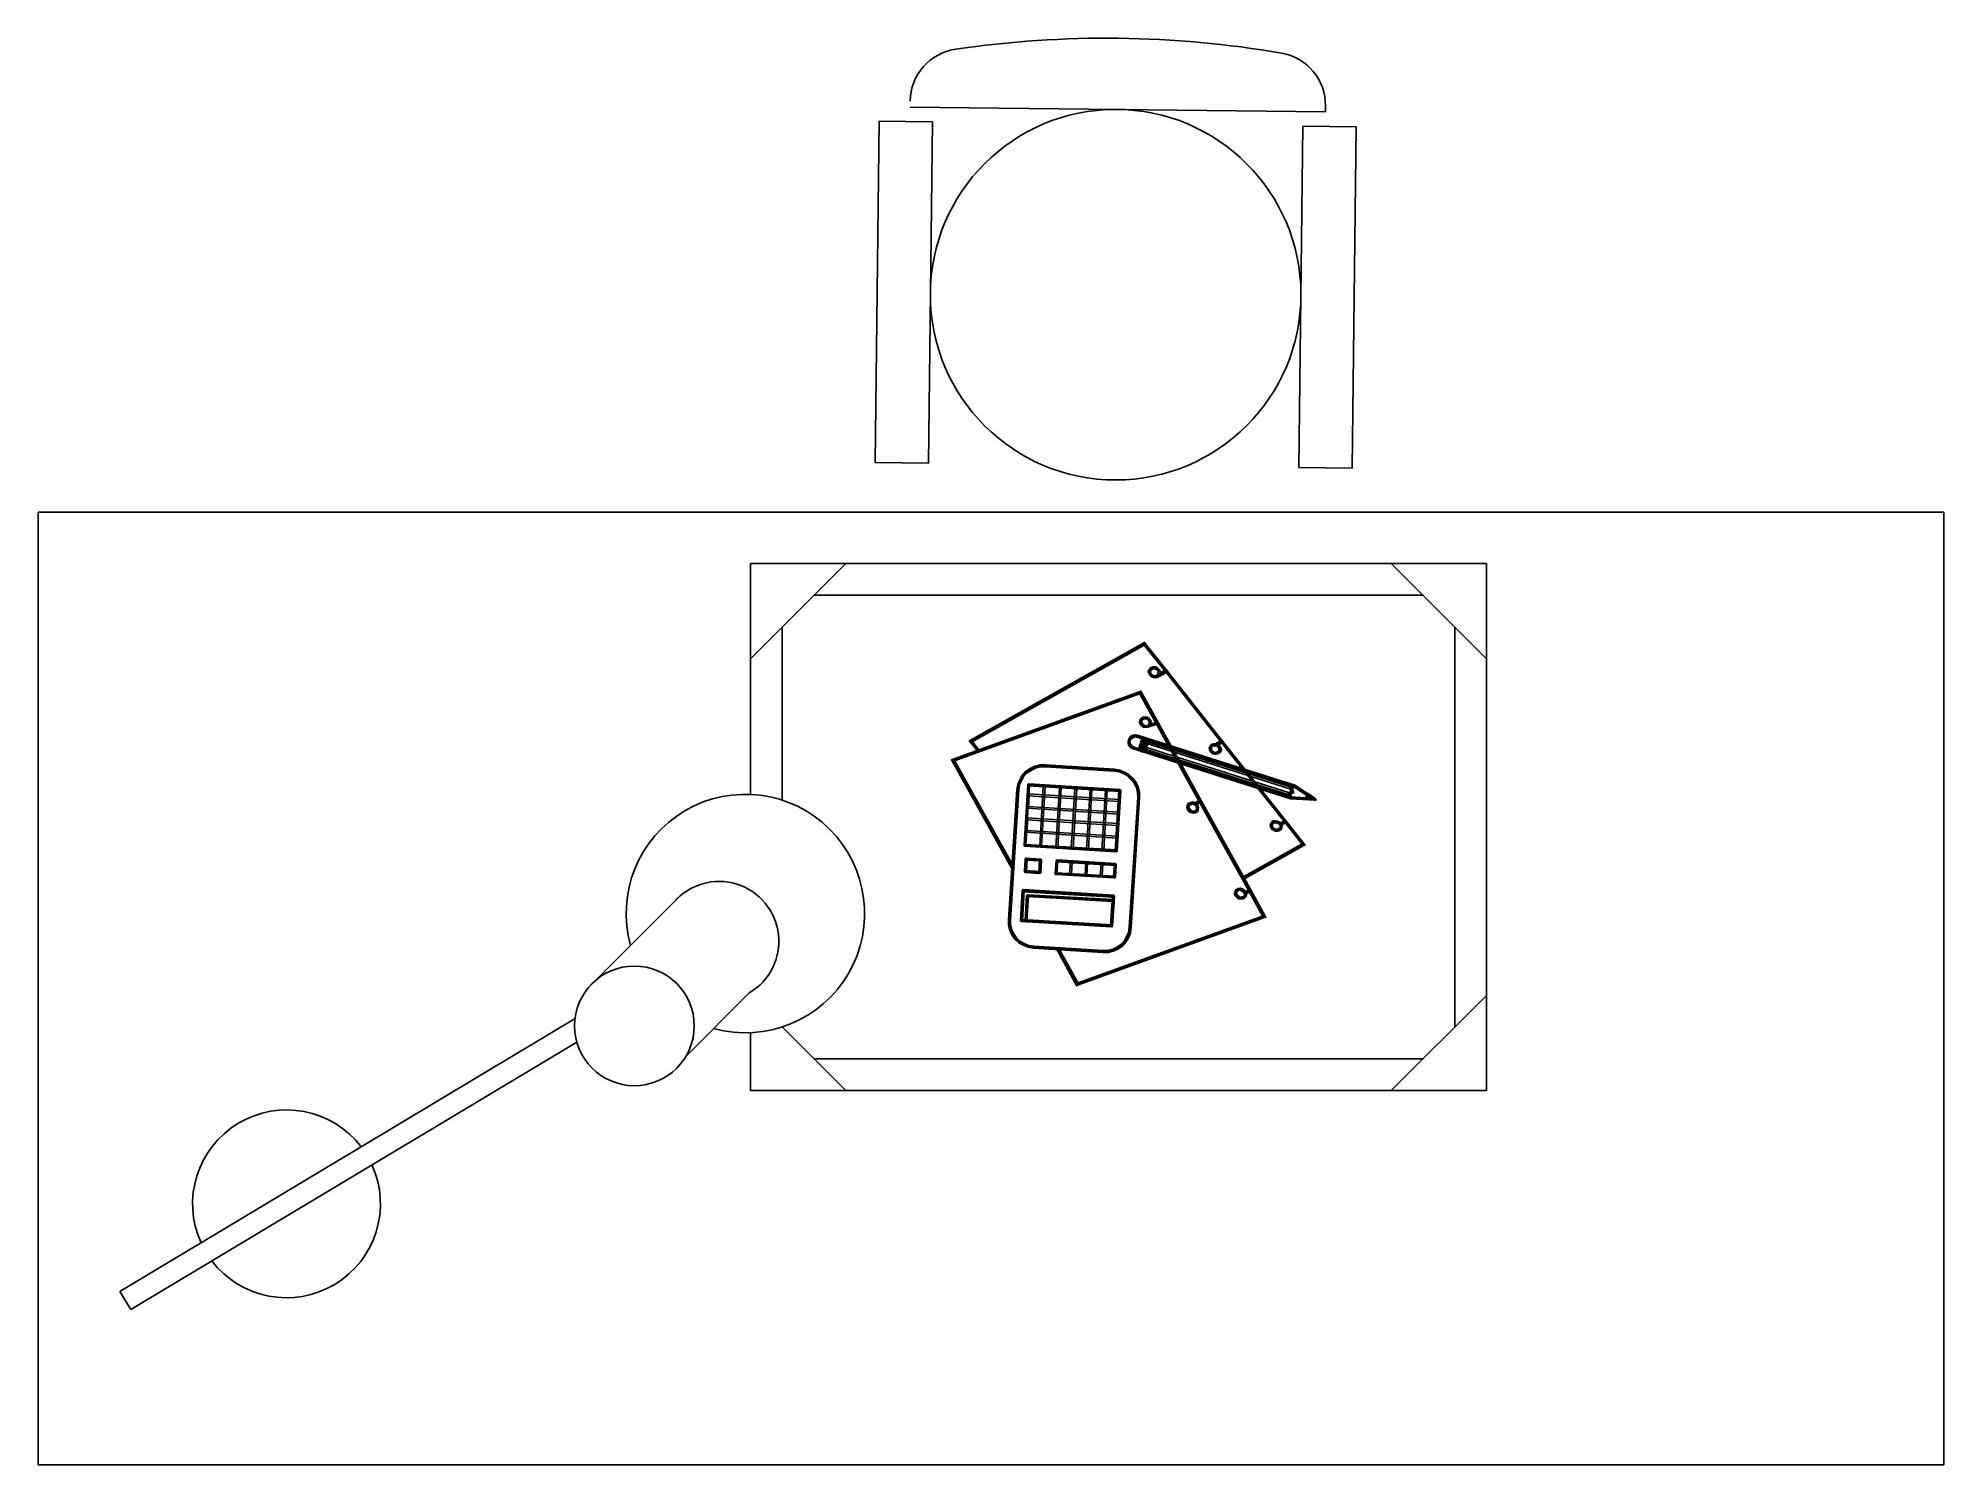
# Model space of a CAD drawing. Header units: millimetres. Extents: x 196 to 376, y 116 to 251.
import ezdxf

# ---------------------------------------------------------------- set-up
doc = ezdxf.new("R2010")
doc.units = ezdxf.units.MM

msp = doc.modelspace()

# ---------------------------------------------------------------- linework, layer by layer
for p, q in [((317.55, 244.16), (278.33, 244.61)), ((317.55, 244.72), (317.55, 244.16)), ((195.96, 116.36), (195.96, 206.36)), ((195.96, 206.36), (375.96, 206.36)), ((375.96, 206.36), (375.96, 116.36)), ((263.25, 201.5), (332.77, 201.5)), ((263.25, 192.5), (272.25, 201.5)), ((263.25, 179.7), (263.25, 201.5)), ((323.77, 201.5), (332.77, 192.5)), ((332.77, 201.5), (332.77, 151.71)), ((269.25, 198.5), (326.77, 198.5)), ((266.25, 179.15), (266.25, 195.5)), ((329.77, 195.5), (329.77, 157.71)), ((247.93, 161.44), (256.56, 170.09)), ((263.12, 160.94), (257.14, 154.94)), ((332.77, 160.71), (323.77, 151.71)), ((246.67, 158.53), (203.68, 132.75)), ((263.25, 151.71), (263.25, 157.19)), ((272.25, 151.71), (266.24, 157.73)), ((266.25, 157.71), (266.25, 157.73)), ((246.84, 156.3), (204.71, 131.04)), ((326.77, 154.71), (269.25, 154.71)), ((332.77, 151.71), (263.25, 151.71)), ((203.68, 132.75), (204.71, 131.04)), ((375.96, 116.36), (195.96, 116.36))]:
    msp.add_line(p, q)
for points in [[(275.39, 243.27), (280.42, 243.21), (280.05, 210.97), (275.01, 211.03)], [(320.45, 242.74), (315.42, 242.8), (315.04, 210.56), (320.07, 210.5)]]:
    msp.add_lwpolyline(points, close=True)
for points in [[(284.13, 184.77), (284.11, 184.62), (300.49, 193.81), (300.4, 194), (284.02, 184.82), (284, 184.67), (284.02, 184.82), (283.89, 184.75), (284, 184.67), (284.13, 184.77)], [(313.76, 177.12), (307.75, 184.69), (307.69, 184.64), (307.52, 184.54), (307.33, 184.45), (307.2, 184.38), (307.29, 184.37), (307.37, 184.33), (307.45, 184.25), (307.53, 184.18), (307.59, 184.02), (307.6, 183.87), (307.55, 183.73), (307.42, 183.63), (307.23, 183.57), (307.05, 183.57), (306.88, 183.65), (306.75, 183.76), (306.69, 183.92), (306.68, 184.07), (306.73, 184.21), (306.87, 184.34), (306.93, 184.36), (307.02, 184.38), (307.11, 184.39), (307.2, 184.38), (307.75, 184.69), (302.5, 191.34), (301.68, 190.86), (301.49, 190.8), (301.32, 190.83), (301.15, 190.88), (301.02, 191.02), (300.95, 191.15), (300.92, 191.3), (301, 191.47), (301.1, 191.57), (301.29, 191.64), (301.47, 191.64), (301.64, 191.55), (301.77, 191.44), (301.84, 191.29), (301.84, 191.14), (301.79, 190.97), (301.68, 190.86), (301.85, 190.96), (302.14, 191.12), (302.4, 191.26), (302.5, 191.34), (300.44, 193.91), (284.06, 184.72), (284.86, 183.71)], [(300.49, 193.81), (300.37, 193.86), (302.43, 191.29), (302.56, 191.39), (300.51, 193.96), (300.4, 194), (300.51, 193.96), (300.46, 194.05), (300.4, 194), (300.49, 193.81)], [(301.06, 191.67), (301.06, 191.67), (300.92, 191.51), (300.8, 191.32), (300.86, 191.13), (300.95, 190.94), (301.09, 191.1), (301.04, 191.17), (301.03, 191.29), (301.08, 191.43), (301.15, 191.48), (301.15, 191.48), (301.06, 191.67)], [(300.95, 190.94), (300.95, 190.97), (301.11, 190.8), (301.31, 190.74), (301.48, 190.71), (301.73, 190.77), (301.64, 190.96), (301.51, 190.89), (301.33, 190.91), (301.19, 190.97), (301.09, 191.07), (301.09, 191.1), (300.95, 190.94)], [(301.84, 191.49), (301.84, 191.49), (301.68, 191.64), (301.48, 191.73), (301.28, 191.73), (301.06, 191.67), (301.15, 191.48), (301.31, 191.54), (301.46, 191.55), (301.59, 191.47), (301.7, 191.4), (301.7, 191.4), (301.84, 191.49)], [(301.63, 190.93), (301.73, 190.77), (301.87, 190.92), (301.96, 191.12), (301.93, 191.3), (301.84, 191.49), (301.7, 191.4), (301.74, 191.27), (301.73, 191.15), (301.7, 191.01), (301.64, 190.96), (301.73, 190.8), (301.63, 190.93)], [(302.43, 191.29), (302.45, 191.43), (302.35, 191.36), (302.09, 191.22), (301.8, 191.05), (301.63, 190.93), (301.73, 190.8), (301.89, 190.86), (302.18, 191.03), (302.44, 191.17), (302.54, 191.24), (302.56, 191.39), (302.54, 191.24), (302.67, 191.31), (302.56, 191.39), (302.43, 191.29)], [(301.73, 190.77), (301.73, 190.77), (302.54, 191.24), (302.45, 191.43), (301.64, 190.96), (301.64, 190.96), (301.73, 190.77)], [(301.95, 191.06), (302, 190.96), (302.54, 191.24), (302.45, 191.43), (301.9, 191.16), (301.95, 191.06), (301.95, 191.06)], [(302.5, 191.34), (301.95, 191.06), (302.5, 191.34), (302.5, 191.34)], [(302.54, 191.24), (302.43, 191.29), (307.69, 184.64), (307.82, 184.73), (302.56, 191.39), (302.45, 191.43), (302.56, 191.39), (302.52, 191.48), (302.45, 191.43), (302.54, 191.24)], [(282.49, 182.96), (282.41, 182.82), (300.07, 189.23), (300.04, 189.41), (282.38, 183.01), (282.3, 182.87), (282.38, 183.01), (282.22, 182.97), (282.3, 182.87), (282.49, 182.96)], [(310.43, 170.56), (305.74, 179), (305.68, 178.98), (305.49, 178.92), (305.3, 178.86), (305.18, 178.82), (305.26, 178.78), (305.31, 178.74), (305.39, 178.67), (305.44, 178.57), (305.47, 178.42), (305.45, 178.27), (305.37, 178.14), (305.24, 178.04), (305.06, 178), (304.89, 178.06), (304.75, 178.14), (304.62, 178.28), (304.56, 178.47), (304.58, 178.61), (304.66, 178.75), (304.82, 178.84), (304.92, 178.86), (305.01, 178.87), (305.09, 178.86), (305.18, 178.82), (305.74, 179), (301.64, 186.43), (300.76, 186.12), (300.58, 186.09), (300.41, 186.11), (300.27, 186.22), (300.14, 186.36), (300.08, 186.52), (300.1, 186.66), (300.18, 186.8), (300.34, 186.9), (300.53, 186.93), (300.7, 186.9), (300.83, 186.79), (300.96, 186.65), (301, 186.5), (300.97, 186.33), (300.9, 186.22), (300.76, 186.12), (300.95, 186.18), (301.24, 186.29), (301.52, 186.39), (301.64, 186.43), (300.05, 189.32), (282.39, 182.92), (288.1, 172.61)], [(300.07, 189.23), (299.96, 189.28), (301.55, 186.39), (301.74, 186.48), (300.15, 189.37), (300.04, 189.41), (300.15, 189.37), (300.1, 189.46), (300.04, 189.41), (300.07, 189.23)], [(300.33, 186.99), (300.33, 186.99), (300.1, 186.87), (300.01, 186.68), (299.99, 186.5), (300.05, 186.31), (300.24, 186.41), (300.17, 186.53), (300.19, 186.65), (300.26, 186.73), (300.36, 186.8), (300.36, 186.8), (300.33, 186.99)], [(300.05, 186.31), (300.05, 186.31), (300.2, 186.14), (300.36, 186.03), (300.57, 186), (300.78, 186.03), (300.75, 186.21), (300.59, 186.17), (300.45, 186.2), (300.34, 186.3), (300.24, 186.41), (300.24, 186.41), (300.05, 186.31)], [(301.06, 186.7), (301.06, 186.7), (300.91, 186.87), (300.74, 186.98), (300.54, 187.02), (300.33, 186.99), (300.36, 186.8), (300.51, 186.84), (300.66, 186.82), (300.76, 186.71), (300.87, 186.61), (300.87, 186.61), (301.06, 186.7)], [(300.75, 186.21), (300.78, 186.03), (300.98, 186.15), (301.06, 186.31), (301.09, 186.49), (301.06, 186.7), (300.87, 186.61), (300.91, 186.51), (300.89, 186.34), (300.82, 186.29), (300.75, 186.21), (300.78, 186.03), (300.75, 186.21)], [(300.78, 186.03), (300.78, 186.03), (301.66, 186.34), (301.63, 186.52), (300.75, 186.21), (300.75, 186.21), (300.78, 186.03)], [(301.55, 186.39), (301.63, 186.52), (301.5, 186.48), (301.22, 186.38), (300.94, 186.27), (300.75, 186.21), (300.78, 186.03), (300.97, 186.09), (301.25, 186.19), (301.54, 186.3), (301.66, 186.34), (301.74, 186.48), (301.66, 186.34), (301.79, 186.38), (301.74, 186.48), (301.55, 186.39)], [(301.08, 186.25), (301.1, 186.16), (301.66, 186.34), (301.63, 186.52), (301.06, 186.34), (301.08, 186.25), (301.08, 186.25)], [(301.64, 186.43), (301.08, 186.25), (301.64, 186.43), (301.64, 186.43)], [(301.66, 186.34), (301.55, 186.39), (305.64, 178.96), (305.84, 179.05), (301.74, 186.48), (301.63, 186.52), (301.74, 186.48), (301.7, 186.57), (301.63, 186.52), (301.66, 186.34)], [(284.94, 183.74), (284.13, 184.77), (284, 184.67), (284.78, 183.68)], [(298.94, 184.84), (298.94, 184.84), (298.9, 184.61), (298.95, 184.34), (299.13, 184.13), (299.38, 184), (299.4, 184.18), (299.27, 184.29), (299.14, 184.43), (299.08, 184.59), (299.11, 184.82), (299.11, 184.82), (299.11, 184.82), (299.09, 184.88), (299.04, 184.92), (298.97, 184.9), (298.94, 184.84), (298.94, 184.84)], [(299.78, 185.28), (299.78, 185.28), (299.51, 185.32), (299.26, 185.24), (299.06, 185.09), (298.94, 184.84), (299.11, 184.82), (299.22, 184.95), (299.35, 185.05), (299.55, 185.14), (299.75, 185.11), (299.75, 185.11), (299.75, 185.11), (299.81, 185.13), (299.85, 185.18), (299.83, 185.25), (299.78, 185.28), (299.78, 185.28)], [(298.94, 184.84), (299.02, 184.83), (299.02, 184.83), (299.02, 184.83), (299.02, 184.83), (299.11, 184.82), (299.11, 184.82), (299.09, 184.88), (299.04, 184.92), (298.97, 184.9), (298.94, 184.84), (298.94, 184.84)], [(300.21, 183.82), (299.39, 184.09), (299.2, 184.21), (299.04, 184.38), (298.99, 184.6), (299.02, 184.83), (299.02, 184.83), (299.14, 185.02), (299.31, 185.15), (299.53, 185.23), (299.76, 185.2), (300.56, 184.93), (300.49, 184.7), (300.38, 184.36), (300.27, 184.02), (300.21, 183.82), (300.21, 183.82)], [(299.38, 184), (299.38, 184), (300.2, 183.73), (300.22, 183.91), (299.4, 184.18), (299.4, 184.18), (299.4, 184.18), (299.34, 184.16), (299.3, 184.1), (299.32, 184.04), (299.38, 184), (299.38, 184)], [(300.64, 184.92), (300.57, 185.02), (299.78, 185.28), (299.75, 185.11), (300.54, 184.84), (300.47, 184.94), (300.54, 184.84), (300.61, 184.86), (300.64, 184.92), (300.62, 184.98), (300.57, 185.02), (300.64, 184.92)], [(300, 184), (300.07, 183.9), (300.42, 185.01), (300.24, 185.04), (299.9, 183.93), (299.97, 183.83), (299.9, 183.93), (299.92, 183.86), (299.97, 183.83), (300.04, 183.85), (300.07, 183.9), (300, 184)], [(300.35, 183.77), (300.45, 183.84), (300, 184), (299.97, 183.83), (300.43, 183.67), (300.53, 183.74), (300.43, 183.67), (300.49, 183.69), (300.53, 183.74), (300.51, 183.81), (300.45, 183.84), (300.35, 183.77)], [(300.44, 183.76), (300.81, 184.86), (300.33, 185.02), (299.99, 183.91), (300.44, 183.76), (300.44, 183.76)], [(300.2, 183.73), (300.33, 183.8), (300.36, 184.01), (300.47, 184.35), (300.58, 184.69), (300.64, 184.92), (300.47, 184.94), (300.4, 184.71), (300.29, 184.37), (300.18, 184.03), (300.09, 183.84), (300.22, 183.91), (300.09, 183.84), (300.11, 183.75), (300.19, 183.7), (300.29, 183.72), (300.33, 183.8), (300.2, 183.73)], [(300.22, 183.91), (300.3, 183.81), (300.64, 184.92), (300.47, 184.94), (300.12, 183.83), (300.2, 183.73), (300.12, 183.83), (300.14, 183.77), (300.2, 183.73), (300.26, 183.75), (300.3, 183.81), (300.22, 183.91)], [(300.21, 183.82), (300.3, 183.81), (300.64, 184.92), (300.47, 184.94), (300.12, 183.83), (300.21, 183.82), (300.21, 183.82)], [(300.12, 183.83), (300.14, 183.77), (300.2, 183.73), (300.26, 183.75), (300.3, 183.81), (300.12, 183.83)], [(314.18, 179.32), (314.29, 179.45), (300.22, 183.91), (300.2, 183.73), (314.26, 179.27), (314.37, 179.41), (314.26, 179.27), (314.33, 179.3), (314.37, 179.35), (314.34, 179.41), (314.29, 179.45), (314.18, 179.32)], [(314.28, 179.36), (314.1, 179.78), (314.45, 179.9), (314.27, 180.29), (314.62, 180.47), (300.56, 184.93), (300.21, 183.82), (314.28, 179.36), (314.28, 179.36)], [(300.42, 185.01), (300.32, 184.93), (300.8, 184.77), (300.83, 184.95), (300.34, 185.11), (300.24, 185.04), (300.34, 185.11), (300.28, 185.09), (300.24, 185.04), (300.26, 184.97), (300.32, 184.93), (300.42, 185.01)], [(300.36, 184.21), (300.3, 184.19), (300.26, 184.14), (300.28, 184.08), (300.33, 184.04), (300.36, 184.21)], [(314.13, 179.74), (314.14, 179.83), (300.36, 184.21), (300.33, 184.04), (314.11, 179.65), (314.13, 179.74), (314.13, 179.74)], [(300.8, 184.77), (300.73, 184.87), (300.35, 183.77), (300.53, 183.74), (300.9, 184.85), (300.83, 184.95), (300.9, 184.85), (300.88, 184.91), (300.83, 184.95), (300.76, 184.93), (300.73, 184.87), (300.8, 184.77)], [(300.53, 184.73), (300.46, 184.7), (300.42, 184.65), (300.45, 184.59), (300.5, 184.55), (300.53, 184.73)], [(300.64, 184.92), (300.54, 184.84), (314.61, 180.38), (314.64, 180.56), (300.57, 185.02), (300.47, 184.94), (300.57, 185.02), (300.51, 185), (300.47, 184.94), (300.49, 184.88), (300.54, 184.84), (300.64, 184.92)], [(300.64, 184.92), (300.62, 184.98), (300.57, 185.02), (300.51, 185), (300.47, 184.94), (300.64, 184.92)], [(314.3, 180.28), (314.31, 180.37), (300.53, 184.73), (300.5, 184.55), (314.28, 180.19), (314.3, 180.28), (314.3, 180.28)], [(306.82, 184.44), (306.82, 184.44), (306.65, 184.26), (306.56, 184.09), (306.59, 183.91), (306.68, 183.71), (306.82, 183.81), (306.78, 183.94), (306.79, 184.05), (306.81, 184.17), (306.91, 184.25), (306.91, 184.25), (306.82, 184.44)], [(306.68, 183.71), (306.68, 183.71), (306.84, 183.57), (307.04, 183.48), (307.24, 183.48), (307.46, 183.54), (307.37, 183.73), (307.21, 183.66), (307.06, 183.66), (306.93, 183.74), (306.82, 183.81), (306.82, 183.81), (306.68, 183.71)], [(307.22, 184.5), (307.22, 184.29), (307.38, 184.35), (307.57, 184.44), (307.73, 184.54), (307.8, 184.59), (307.71, 184.78), (307.64, 184.73), (307.48, 184.64), (307.29, 184.55), (307.18, 184.47), (307.18, 184.26), (307.18, 184.47), (306.75, 184.36), (307.18, 184.26), (307.22, 184.5)], [(307.16, 184.48), (307.22, 184.5), (307.13, 184.48), (307.01, 184.47), (306.91, 184.45), (306.82, 184.44), (306.91, 184.25), (306.95, 184.27), (307.04, 184.29), (307.1, 184.31), (307.18, 184.26), (307.25, 184.28), (307.18, 184.26), (307.22, 184.29), (307.25, 184.28), (307.16, 184.48)], [(307.69, 184.64), (307.71, 184.78), (307.16, 184.48), (307.25, 184.28), (307.8, 184.59), (307.82, 184.73), (307.8, 184.59), (307.93, 184.66), (307.82, 184.73), (307.69, 184.64)], [(307.6, 184.23), (307.6, 184.26), (307.52, 184.33), (307.41, 184.41), (307.3, 184.45), (307.22, 184.5), (307.18, 184.26), (307.28, 184.28), (307.33, 184.24), (307.38, 184.18), (307.46, 184.1), (307.46, 184.13), (307.6, 184.23)], [(307.43, 184.35), (307.53, 184.42), (307.67, 184.52), (307.77, 184.59), (307.8, 184.62), (307.7, 184.75), (307.67, 184.73), (307.57, 184.65), (307.44, 184.55), (307.33, 184.48), (307.43, 184.35)], [(307.46, 183.54), (307.46, 183.54), (307.63, 183.69), (307.72, 183.86), (307.69, 184.04), (307.6, 184.23), (307.46, 184.13), (307.5, 184.01), (307.48, 183.89), (307.47, 183.78), (307.37, 183.73), (307.37, 183.73), (307.46, 183.54)], [(307.75, 184.69), (307.72, 184.66), (307.62, 184.59), (307.48, 184.49), (307.38, 184.41), (307.75, 184.69), (307.75, 184.69)], [(307.8, 184.59), (307.69, 184.64), (313.7, 177.07), (313.83, 177.17), (307.82, 184.73), (307.71, 184.78), (307.82, 184.73), (307.77, 184.83), (307.71, 184.78), (307.8, 184.59)], [(288.11, 172.81), (282.49, 182.96), (282.3, 182.87), (288.08, 172.42)], [(291.1, 182.39), (290.59, 182.37), (290.13, 182.26), (289.71, 182.06), (289.31, 181.79), (288.99, 181.45), (288.75, 181.04), (288.57, 180.62), (288.5, 180.13), (287.7, 167.86), (287.71, 167.36), (287.82, 166.89), (288.03, 166.47), (288.3, 166.08), (288.64, 165.76), (289.05, 165.52), (289.5, 165.33), (289.99, 165.26), (296.51, 164.85), (297.02, 164.86), (297.48, 164.97), (297.9, 165.18), (298.29, 165.44), (298.61, 165.78), (298.85, 166.19), (299.04, 166.64), (299.11, 167.14), (299.91, 179.4), (299.89, 179.88), (299.78, 180.34), (299.58, 180.79), (299.28, 181.16), (298.94, 181.48), (298.53, 181.72), (298.11, 181.9), (297.61, 181.98), (291.1, 182.39), (291.1, 182.39)], [(288.58, 180.11), (288.58, 180.11), (288.66, 180.61), (288.83, 181), (289.07, 181.41), (289.39, 181.72), (289.75, 181.96), (290.14, 182.17), (290.6, 182.28), (291.08, 182.3), (291.11, 182.47), (290.57, 182.47), (290.11, 182.36), (289.66, 182.15), (289.23, 181.86), (288.91, 181.49), (288.67, 181.08), (288.48, 180.63), (288.41, 180.14), (288.41, 180.14), (288.41, 180.14), (288.43, 180.08), (288.48, 180.04), (288.55, 180.06), (288.58, 180.11), (288.58, 180.11)], [(291.08, 182.3), (291.08, 182.3), (297.6, 181.89), (297.63, 182.06), (291.11, 182.47), (291.11, 182.47), (291.11, 182.47), (291.05, 182.45), (291.01, 182.4), (291.03, 182.34), (291.08, 182.3), (291.08, 182.3)], [(297.6, 181.89), (297.6, 181.89), (298.1, 181.81), (298.49, 181.64), (298.9, 181.4), (299.21, 181.08), (299.48, 180.74), (299.69, 180.33), (299.8, 179.86), (299.82, 179.41), (299.99, 179.39), (299.98, 179.9), (299.87, 180.36), (299.67, 180.83), (299.35, 181.24), (298.98, 181.56), (298.57, 181.8), (298.12, 181.99), (297.63, 182.06), (297.63, 182.06), (297.63, 182.06), (297.56, 182.04), (297.53, 181.99), (297.55, 181.93), (297.6, 181.89), (297.6, 181.89)], [(287.79, 167.85), (287.79, 167.85), (288.58, 180.11), (288.41, 180.14), (287.61, 167.88), (287.61, 167.88), (287.61, 167.88), (287.63, 167.81), (287.69, 167.78), (287.75, 167.8), (287.79, 167.85), (287.79, 167.85)], [(289.18, 174.96), (289.26, 174.86), (289.61, 180.59), (289.43, 180.61), (289.08, 174.89), (289.16, 174.79), (289.08, 174.89), (289.1, 174.83), (289.16, 174.79), (289.22, 174.81), (289.26, 174.86), (289.18, 174.96)], [(289.52, 180.6), (289.17, 174.88), (297.78, 174.36), (298.13, 180.05), (289.52, 180.6), (289.52, 180.6)], [(289.61, 180.59), (289.51, 180.51), (298.12, 179.97), (298.14, 180.14), (289.53, 180.69), (289.43, 180.61), (289.53, 180.69), (289.47, 180.67), (289.43, 180.61), (289.45, 180.55), (289.51, 180.51), (289.61, 180.59)], [(290.98, 180.44), (290.9, 180.45), (290.56, 174.82), (290.73, 174.79), (291.07, 180.43), (290.98, 180.44), (290.98, 180.44)], [(291.07, 180.43), (291.05, 180.49), (291, 180.53), (290.93, 180.51), (290.9, 180.45), (291.07, 180.43)], [(292.51, 180.33), (292.43, 180.34), (292.09, 174.71), (292.26, 174.68), (292.6, 180.32), (292.51, 180.33), (292.51, 180.33)], [(292.6, 180.32), (292.58, 180.38), (292.53, 180.42), (292.47, 180.4), (292.43, 180.34), (292.6, 180.32)], [(293.96, 180.23), (293.87, 180.24), (293.53, 174.61), (293.71, 174.58), (294.05, 180.22), (293.96, 180.23), (293.96, 180.23)], [(294.05, 180.22), (294.03, 180.28), (293.97, 180.32), (293.91, 180.3), (293.87, 180.24), (294.05, 180.22)], [(295.41, 180.16), (295.32, 180.18), (294.98, 174.54), (295.16, 174.52), (295.49, 180.15), (295.41, 180.16), (295.41, 180.16)], [(295.49, 180.15), (295.47, 180.21), (295.42, 180.25), (295.36, 180.23), (295.32, 180.18), (295.49, 180.15)], [(296.85, 180.07), (296.76, 180.08), (296.43, 174.44), (296.6, 174.42), (296.94, 180.05), (296.85, 180.07), (296.85, 180.07)], [(296.94, 180.05), (296.92, 180.12), (296.86, 180.15), (296.8, 180.13), (296.76, 180.08), (296.94, 180.05)], [(298.12, 179.97), (298.04, 180.07), (297.7, 174.37), (297.87, 174.35), (298.22, 180.04), (298.14, 180.14), (298.22, 180.04), (298.2, 180.1), (298.14, 180.14), (298.08, 180.12), (298.04, 180.07), (298.12, 179.97)], [(314.28, 179.36), (314.1, 179.78), (314.45, 179.9), (314.27, 180.29), (314.62, 180.47), (316.55, 179.23), (314.28, 179.36), (314.28, 179.36)], [(314.22, 180.38), (314.17, 180.24), (314.35, 179.86), (314.54, 179.95), (314.36, 180.33), (314.31, 180.19), (314.36, 180.33), (314.31, 180.4), (314.22, 180.38), (314.18, 180.33), (314.17, 180.24), (314.22, 180.38)], [(314.22, 180.38), (314.17, 180.24), (314.35, 179.86), (314.54, 179.95), (314.36, 180.33), (314.31, 180.19), (314.36, 180.33), (314.31, 180.4), (314.22, 180.38), (314.18, 180.33), (314.17, 180.24), (314.22, 180.38)], [(314.61, 180.38), (314.58, 180.57), (314.22, 180.38), (314.31, 180.19), (314.67, 180.38), (314.64, 180.56), (314.67, 180.38), (314.73, 180.42), (314.71, 180.49), (314.66, 180.55), (314.58, 180.57), (314.61, 180.38)], [(314.66, 180.55), (314.58, 180.57), (314.22, 180.38), (314.31, 180.19), (314.67, 180.38), (314.58, 180.39), (314.67, 180.38), (314.73, 180.42), (314.71, 180.49), (314.66, 180.55), (314.58, 180.57), (314.66, 180.55)], [(314.28, 180.19), (314.35, 180.22), (314.38, 180.27), (314.36, 180.33), (314.31, 180.37), (314.28, 180.19)], [(316.54, 179.14), (316.59, 179.31), (314.66, 180.55), (314.58, 180.39), (316.51, 179.15), (316.56, 179.32), (316.51, 179.15), (316.6, 179.13), (316.63, 179.19), (316.64, 179.25), (316.59, 179.31), (316.54, 179.14)], [(289.42, 178.56), (289.5, 178.46), (289.55, 179.64), (289.38, 179.67), (289.32, 178.49), (289.4, 178.38), (289.32, 178.49), (289.34, 178.42), (289.4, 178.38), (289.46, 178.41), (289.5, 178.46), (289.42, 178.56)], [(289.55, 179.64), (289.45, 179.57), (298.06, 179.02), (298.09, 179.2), (289.48, 179.74), (289.38, 179.67), (289.48, 179.74), (289.42, 179.72), (289.38, 179.67), (289.4, 179.6), (289.45, 179.57), (289.55, 179.64)], [(297.9, 177.94), (298, 178.02), (289.42, 178.56), (289.4, 178.38), (297.98, 177.84), (298.08, 177.92), (297.98, 177.84), (298.04, 177.86), (298.08, 177.92), (298.06, 177.98), (298, 178.02), (297.9, 177.94)], [(298.06, 179.02), (297.99, 179.12), (297.9, 177.94), (298.08, 177.92), (298.16, 179.1), (298.09, 179.2), (298.16, 179.1), (298.14, 179.16), (298.09, 179.2), (298.03, 179.18), (297.99, 179.12), (298.06, 179.02)], [(299.82, 179.41), (299.82, 179.41), (299.02, 167.15), (299.2, 167.12), (299.99, 179.39), (299.99, 179.39), (299.99, 179.39), (299.97, 179.45), (299.92, 179.49), (299.86, 179.47), (299.82, 179.41), (299.82, 179.41)], [(304.78, 178.94), (304.81, 178.93), (304.58, 178.82), (304.49, 178.62), (304.47, 178.45), (304.52, 178.23), (304.72, 178.32), (304.65, 178.48), (304.67, 178.6), (304.74, 178.68), (304.84, 178.75), (304.87, 178.75), (304.78, 178.94)], [(304.52, 178.23), (304.52, 178.23), (304.68, 178.06), (304.84, 177.98), (305.04, 177.92), (305.25, 177.94), (305.22, 178.13), (305.07, 178.09), (304.93, 178.14), (304.82, 178.22), (304.72, 178.32), (304.72, 178.32), (304.52, 178.23)], [(305.16, 178.91), (305.19, 178.91), (305.11, 178.95), (305.02, 178.96), (304.9, 178.95), (304.78, 178.94), (304.87, 178.75), (304.93, 178.77), (304.99, 178.79), (305.08, 178.77), (305.16, 178.73), (305.19, 178.73), (305.16, 178.73), (305.16, 178.7), (305.19, 178.73), (305.16, 178.91)], [(305.19, 178.91), (305.22, 178.72), (305.32, 178.77), (305.51, 178.83), (305.69, 178.89), (305.76, 178.91), (305.72, 179.09), (305.66, 179.07), (305.47, 179.01), (305.29, 178.95), (305.13, 178.92), (305.16, 178.73), (305.13, 178.92), (304.91, 178.83), (305.16, 178.73), (305.19, 178.91)], [(305.64, 178.96), (305.72, 179.09), (305.16, 178.91), (305.19, 178.73), (305.76, 178.91), (305.84, 179.05), (305.76, 178.91), (305.91, 178.95), (305.84, 179.05), (305.64, 178.96)], [(305.53, 178.62), (305.53, 178.62), (305.46, 178.72), (305.39, 178.82), (305.3, 178.86), (305.19, 178.91), (305.16, 178.73), (305.22, 178.69), (305.24, 178.66), (305.33, 178.62), (305.34, 178.53), (305.34, 178.53), (305.53, 178.62)], [(305.25, 177.94), (305.25, 177.94), (305.45, 178.06), (305.54, 178.26), (305.56, 178.4), (305.53, 178.62), (305.34, 178.53), (305.39, 178.43), (305.37, 178.29), (305.29, 178.21), (305.22, 178.13), (305.22, 178.13), (305.25, 177.94)], [(305.37, 178.73), (305.5, 178.8), (305.6, 178.85), (305.75, 178.88), (305.76, 178.91), (305.72, 179.09), (305.66, 179.07), (305.57, 179.03), (305.41, 178.99), (305.28, 178.92), (305.37, 178.73)], [(305.74, 179), (305.71, 178.98), (305.58, 178.94), (305.46, 178.9), (305.33, 178.83), (305.74, 179), (305.74, 179)], [(305.76, 178.91), (305.64, 178.96), (310.33, 170.52), (310.53, 170.61), (305.84, 179.05), (305.72, 179.09), (305.84, 179.05), (305.79, 179.12), (305.72, 179.09), (305.76, 178.91)], [(314.09, 179.87), (314.01, 179.73), (314.18, 179.32), (314.37, 179.41), (314.2, 179.82), (314.12, 179.68), (314.2, 179.82), (314.15, 179.89), (314.06, 179.87), (314.02, 179.82), (314.01, 179.73), (314.09, 179.87)], [(314.09, 179.87), (314.01, 179.73), (314.18, 179.32), (314.37, 179.41), (314.2, 179.82), (314.12, 179.68), (314.2, 179.82), (314.15, 179.89), (314.06, 179.87), (314.02, 179.82), (314.01, 179.73), (314.09, 179.87)], [(314.35, 179.86), (314.43, 179.99), (314.09, 179.87), (314.12, 179.68), (314.46, 179.81), (314.54, 179.95), (314.46, 179.81), (314.53, 179.83), (314.54, 179.92), (314.52, 179.98), (314.43, 179.99), (314.35, 179.86)], [(314.35, 179.86), (314.43, 179.99), (314.09, 179.87), (314.12, 179.68), (314.46, 179.81), (314.54, 179.95), (314.46, 179.81), (314.53, 179.83), (314.54, 179.92), (314.52, 179.98), (314.43, 179.99), (314.35, 179.86)], [(314.11, 179.65), (314.18, 179.68), (314.21, 179.73), (314.19, 179.79), (314.14, 179.83), (314.11, 179.65)], [(314.18, 179.32), (314.26, 179.27), (316.54, 179.14), (316.56, 179.32), (314.29, 179.45), (314.37, 179.41), (314.29, 179.45), (314.23, 179.43), (314.19, 179.38), (314.21, 179.31), (314.26, 179.27), (314.18, 179.32)], [(315.77, 179.38), (315.84, 179.28), (315.96, 179.68), (315.79, 179.7), (315.67, 179.3), (315.74, 179.2), (315.67, 179.3), (315.69, 179.24), (315.74, 179.2), (315.8, 179.22), (315.84, 179.28), (315.77, 179.38)], [(316.4, 179.19), (316.45, 179.36), (315.77, 179.38), (315.74, 179.2), (316.42, 179.19), (316.48, 179.36), (316.42, 179.19), (316.49, 179.21), (316.53, 179.26), (316.5, 179.33), (316.45, 179.36), (316.4, 179.19)], [(315.87, 179.69), (315.76, 179.29), (316.44, 179.28), (315.87, 179.69), (315.87, 179.69)], [(315.96, 179.68), (315.83, 179.61), (316.4, 179.19), (316.48, 179.36), (315.92, 179.77), (315.79, 179.7), (315.92, 179.77), (315.83, 179.78), (315.79, 179.73), (315.78, 179.64), (315.83, 179.61), (315.96, 179.68)], [(289.29, 176.29), (289.36, 176.19), (289.42, 177.37), (289.25, 177.39), (289.19, 176.21), (289.26, 176.11), (289.19, 176.21), (289.21, 176.15), (289.26, 176.11), (289.33, 176.13), (289.36, 176.19), (289.29, 176.29)], [(289.42, 177.37), (289.32, 177.29), (297.9, 176.75), (297.93, 176.93), (289.35, 177.47), (289.25, 177.39), (289.35, 177.47), (289.29, 177.45), (289.25, 177.39), (289.27, 177.33), (289.32, 177.29), (289.42, 177.37)], [(297.9, 176.75), (297.83, 176.85), (297.77, 175.67), (297.95, 175.65), (298, 176.83), (297.93, 176.93), (298, 176.83), (297.98, 176.89), (297.93, 176.93), (297.87, 176.91), (297.83, 176.85), (297.9, 176.75)], [(309.67, 171.71), (315.46, 174.96), (313.76, 177.12), (313.7, 177.1), (313.57, 177), (313.41, 176.93), (313.31, 176.89), (313.38, 176.73), (313.36, 176.58), (313.31, 176.47), (313.18, 176.37), (313.02, 176.31), (312.84, 176.3), (312.67, 176.39), (312.51, 176.5), (312.44, 176.66), (312.44, 176.81), (312.49, 176.98), (312.63, 177.08), (312.81, 177.11), (312.98, 177.09), (313.18, 177), (313.31, 176.89), (313.37, 176.91), (313.54, 177), (313.7, 177.1), (313.76, 177.12), (313.76, 177.12)], [(312.58, 177.18), (312.58, 177.18), (312.41, 177.02), (312.32, 176.83), (312.35, 176.64), (312.44, 176.45), (312.58, 176.55), (312.54, 176.68), (312.55, 176.79), (312.58, 176.94), (312.67, 176.98), (312.67, 176.98), (312.58, 177.18)], [(312.44, 176.45), (312.44, 176.42), (312.63, 176.3), (312.82, 176.22), (313.03, 176.21), (313.22, 176.28), (313.13, 176.47), (313, 176.4), (312.85, 176.39), (312.71, 176.47), (312.58, 176.58), (312.58, 176.55), (312.44, 176.45)], [(313.38, 176.94), (313.38, 176.97), (313.22, 177.08), (313, 177.17), (312.82, 177.2), (312.58, 177.18), (312.67, 176.98), (312.8, 177.02), (312.97, 177), (313.14, 176.91), (313.24, 176.81), (313.24, 176.84), (313.38, 176.94)], [(313.22, 176.28), (313.22, 176.28), (313.39, 176.4), (313.44, 176.57), (313.47, 176.74), (313.41, 176.93), (313.22, 176.84), (313.29, 176.71), (313.27, 176.6), (313.23, 176.54), (313.13, 176.47), (313.13, 176.47), (313.22, 176.28)], [(313.41, 176.93), (313.33, 176.8), (313.45, 176.84), (313.61, 176.9), (313.75, 177), (313.81, 177.02), (313.72, 177.21), (313.66, 177.19), (313.52, 177.09), (313.36, 177.03), (313.3, 176.98), (313.22, 176.84), (313.3, 176.98), (313.14, 176.94), (313.22, 176.84), (313.41, 176.93)], [(313.7, 177.07), (313.83, 177.17), (313.66, 177.19), (313.49, 177.1), (313.33, 177), (313.38, 176.94), (313.24, 176.84), (313.42, 176.81), (313.58, 176.91), (313.75, 177), (313.7, 177.07), (313.83, 177.17), (313.7, 177.07)], [(313.49, 176.89), (313.55, 176.91), (313.65, 176.96), (313.77, 177), (313.81, 177.02), (313.72, 177.21), (313.68, 177.19), (313.62, 177.14), (313.46, 177.1), (313.39, 177.02), (313.49, 176.89)], [(313.76, 177.12), (313.73, 177.09), (313.63, 177.05), (313.51, 177.01), (313.44, 176.96), (313.76, 177.12), (313.76, 177.12)], [(313.81, 177.02), (313.7, 177.07), (315.4, 174.91), (315.53, 175.01), (313.83, 177.17), (313.72, 177.21), (313.83, 177.17), (313.78, 177.26), (313.72, 177.21), (313.81, 177.02)], [(297.7, 174.37), (297.8, 174.45), (289.18, 174.96), (289.16, 174.79), (297.77, 174.27), (297.87, 174.35), (297.77, 174.27), (297.83, 174.29), (297.87, 174.35), (297.85, 174.41), (297.8, 174.45), (297.7, 174.37)], [(297.77, 175.67), (297.87, 175.75), (289.29, 176.29), (289.26, 176.11), (297.84, 175.57), (297.95, 175.65), (297.84, 175.57), (297.91, 175.59), (297.95, 175.65), (297.92, 175.71), (297.87, 175.75), (297.77, 175.67)], [(290.56, 174.82), (290.58, 174.75), (290.63, 174.72), (290.7, 174.74), (290.73, 174.79), (290.56, 174.82)], [(292.09, 174.71), (292.11, 174.64), (292.16, 174.61), (292.23, 174.63), (292.26, 174.68), (292.09, 174.71)], [(293.53, 174.61), (293.55, 174.55), (293.61, 174.51), (293.67, 174.53), (293.71, 174.58), (293.53, 174.61)], [(315.4, 174.91), (315.42, 175.05), (309.62, 171.81)], [(309.72, 171.62), (315.51, 174.86), (315.53, 175.01), (315.51, 174.86), (315.64, 174.93), (315.53, 175.01), (315.4, 174.91)], [(289.23, 172.49), (289.3, 172.39), (289.36, 173.57), (289.18, 173.59), (289.13, 172.41), (289.2, 172.31), (289.13, 172.41), (289.15, 172.35), (289.2, 172.31), (289.26, 172.33), (289.3, 172.39), (289.23, 172.49)], [(289.36, 173.57), (289.26, 173.49), (290.62, 173.41), (290.64, 173.58), (289.28, 173.67), (289.18, 173.59), (289.28, 173.67), (289.22, 173.65), (289.18, 173.59), (289.2, 173.53), (289.26, 173.49), (289.36, 173.57)], [(289.27, 173.58), (289.21, 172.4), (290.57, 172.32), (290.63, 173.5), (289.27, 173.58), (289.27, 173.58)], [(290.62, 173.41), (290.54, 173.51), (290.48, 172.33), (290.66, 172.3), (290.72, 173.48), (290.64, 173.58), (290.72, 173.48), (290.7, 173.55), (290.64, 173.58), (290.58, 173.56), (290.54, 173.51), (290.62, 173.41)], [(292.12, 172.29), (292.19, 172.19), (292.28, 173.4), (292.11, 173.42), (292.01, 172.22), (292.09, 172.12), (292.01, 172.22), (292.03, 172.16), (292.09, 172.12), (292.15, 172.14), (292.19, 172.19), (292.12, 172.29)], [(292.19, 173.41), (292.1, 172.2), (297.62, 171.88), (297.71, 173.06), (292.19, 173.41), (292.19, 173.41)], [(292.28, 173.4), (292.18, 173.32), (297.69, 172.97), (297.72, 173.15), (292.21, 173.5), (292.11, 173.42), (292.21, 173.5), (292.14, 173.48), (292.11, 173.42), (292.13, 173.36), (292.18, 173.32), (292.28, 173.4)], [(293.55, 173.33), (293.46, 173.34), (293.38, 172.19), (293.55, 172.17), (293.64, 173.31), (293.55, 173.33), (293.55, 173.33)], [(293.64, 173.31), (293.62, 173.38), (293.56, 173.41), (293.5, 173.39), (293.46, 173.34), (293.64, 173.31)], [(294.99, 173.23), (294.91, 173.24), (294.85, 172.06), (295.02, 172.04), (295.08, 173.22), (294.99, 173.23), (294.99, 173.23)], [(295.08, 173.22), (295.06, 173.28), (295.01, 173.32), (294.94, 173.3), (294.91, 173.24), (295.08, 173.22)], [(294.98, 174.54), (295, 174.48), (295.06, 174.44), (295.12, 174.46), (295.16, 174.52), (294.98, 174.54)], [(296.44, 173.16), (296.35, 173.18), (296.27, 172.03), (296.45, 172), (296.53, 173.15), (296.44, 173.16), (296.44, 173.16)], [(296.53, 173.15), (296.51, 173.21), (296.46, 173.25), (296.39, 173.23), (296.35, 173.18), (296.53, 173.15)], [(296.43, 174.44), (296.45, 174.38), (296.5, 174.34), (296.56, 174.36), (296.6, 174.42), (296.43, 174.44)], [(297.69, 172.97), (297.62, 173.08), (297.53, 171.9), (297.71, 171.87), (297.79, 173.05), (297.72, 173.15), (297.79, 173.05), (297.77, 173.11), (297.72, 173.15), (297.66, 173.13), (297.62, 173.08), (297.69, 172.97)], [(290.48, 172.33), (290.58, 172.4), (289.23, 172.49), (289.2, 172.31), (290.56, 172.23), (290.66, 172.3), (290.56, 172.23), (290.62, 172.25), (290.66, 172.3), (290.64, 172.36), (290.58, 172.4), (290.48, 172.33)], [(297.53, 171.9), (297.63, 171.97), (292.12, 172.29), (292.09, 172.12), (297.61, 171.8), (297.71, 171.87), (297.61, 171.8), (297.67, 171.82), (297.71, 171.87), (297.69, 171.93), (297.63, 171.97), (297.53, 171.9)], [(293.38, 172.19), (293.4, 172.13), (293.45, 172.09), (293.52, 172.11), (293.55, 172.17), (293.38, 172.19)], [(294.85, 172.06), (294.87, 172), (294.92, 171.96), (294.99, 171.98), (295.02, 172.04), (294.85, 172.06)], [(296.27, 172.03), (296.29, 171.96), (296.35, 171.93), (296.41, 171.95), (296.45, 172), (296.27, 172.03)], [(288.86, 167.87), (288.94, 167.77), (289.09, 170.6), (288.92, 170.63), (288.76, 167.79), (288.84, 167.69), (288.76, 167.79), (288.78, 167.73), (288.84, 167.69), (288.9, 167.71), (288.94, 167.77), (288.86, 167.87)], [(288.86, 167.87), (288.94, 167.77), (289.09, 170.57), (288.91, 170.6), (288.76, 167.79), (288.84, 167.69), (288.76, 167.79), (288.78, 167.73), (288.84, 167.69), (288.9, 167.71), (288.94, 167.77), (288.86, 167.87)], [(289.01, 170.61), (288.85, 167.78), (297.35, 167.28), (297.53, 170.08), (289.01, 170.61), (289.01, 170.61)], [(289.26, 167.75), (289.41, 170.14), (297.5, 169.67), (297.53, 170.08), (289, 170.59), (288.85, 167.78), (289.26, 167.75), (289.26, 167.75)], [(289.09, 170.57), (288.99, 170.5), (297.52, 170), (297.54, 170.17), (289.01, 170.67), (288.91, 170.6), (289.01, 170.67), (288.95, 170.65), (288.91, 170.6), (288.93, 170.54), (288.99, 170.5), (289.09, 170.57)], [(289.09, 170.6), (288.99, 170.53), (297.52, 170), (297.54, 170.17), (289.02, 170.7), (288.92, 170.63), (289.02, 170.7), (288.96, 170.68), (288.92, 170.63), (288.94, 170.57), (288.99, 170.53), (289.09, 170.6)], [(289.42, 170.22), (289.32, 170.15), (289.17, 167.76), (289.35, 167.74), (289.5, 170.12), (289.4, 170.05), (289.5, 170.12), (289.48, 170.19), (289.42, 170.22), (289.36, 170.2), (289.32, 170.15), (289.42, 170.22)], [(297.41, 169.68), (297.51, 169.76), (289.42, 170.22), (289.4, 170.05), (297.48, 169.58), (297.58, 169.66), (297.48, 169.58), (297.55, 169.6), (297.58, 169.66), (297.56, 169.72), (297.51, 169.76), (297.41, 169.68)], [(292.2, 165.21), (294.11, 161.75), (311.77, 168.16), (310.43, 170.56), (310.37, 170.54), (310.21, 170.48), (310.05, 170.44), (309.96, 170.39), (309.99, 170.24), (309.97, 170.09), (309.87, 169.99), (309.74, 169.92), (309.56, 169.89), (309.38, 169.92), (309.25, 170.02), (309.12, 170.16), (309.05, 170.32), (309.08, 170.47), (309.16, 170.6), (309.32, 170.7), (309.5, 170.73), (309.67, 170.68), (309.83, 170.56), (309.96, 170.39), (310.05, 170.41), (310.21, 170.48), (310.37, 170.54), (310.43, 170.56), (310.43, 170.56)], [(297.52, 170), (297.44, 170.1), (297.26, 167.3), (297.44, 167.27), (297.62, 170.07), (297.54, 170.17), (297.62, 170.07), (297.6, 170.13), (297.54, 170.17), (297.48, 170.15), (297.44, 170.1), (297.52, 170)], [(297.52, 170), (297.44, 170.1), (297.41, 169.68), (297.58, 169.66), (297.62, 170.07), (297.54, 170.17), (297.62, 170.07), (297.6, 170.13), (297.54, 170.17), (297.48, 170.15), (297.44, 170.1), (297.52, 170)], [(309.3, 170.79), (309.3, 170.79), (309.08, 170.68), (308.99, 170.48), (308.96, 170.31), (309.02, 170.12), (309.22, 170.21), (309.15, 170.34), (309.16, 170.45), (309.23, 170.53), (309.34, 170.61), (309.34, 170.61), (309.3, 170.79)], [(309.02, 170.12), (309.02, 170.12), (309.18, 169.95), (309.34, 169.83), (309.54, 169.8), (309.75, 169.83), (309.72, 170.01), (309.57, 169.98), (309.42, 170), (309.32, 170.1), (309.22, 170.21), (309.22, 170.21), (309.02, 170.12)], [(310.03, 170.44), (310.05, 170.44), (309.91, 170.64), (309.72, 170.76), (309.52, 170.82), (309.3, 170.79), (309.34, 170.61), (309.49, 170.64), (309.63, 170.59), (309.76, 170.48), (309.86, 170.35), (309.89, 170.34), (310.03, 170.44)], [(309.75, 169.83), (309.75, 169.83), (309.92, 169.92), (310.06, 170.05), (310.08, 170.23), (310.05, 170.44), (309.86, 170.35), (309.91, 170.25), (309.89, 170.14), (309.82, 170.06), (309.72, 170.01), (309.72, 170.01), (309.75, 169.83)], [(310.05, 170.44), (309.97, 170.3), (310.07, 170.35), (310.22, 170.38), (310.38, 170.45), (310.45, 170.47), (310.41, 170.65), (310.35, 170.63), (310.19, 170.57), (310.04, 170.53), (309.94, 170.49), (309.86, 170.35), (309.94, 170.49), (309.82, 170.45), (309.86, 170.35), (310.05, 170.44)], [(310.33, 170.52), (310.55, 170.54), (310.35, 170.63), (310.16, 170.57), (310.03, 170.5), (310.03, 170.44), (309.89, 170.34), (310.07, 170.32), (310.25, 170.38), (310.38, 170.45), (310.31, 170.58), (310.53, 170.61), (310.33, 170.52), (310.5, 170.22), (310.55, 170.54), (310.33, 170.52)], [(310.17, 170.39), (310.22, 170.38), (310.29, 170.43), (310.41, 170.45), (310.45, 170.47), (310.41, 170.65), (310.38, 170.63), (310.26, 170.62), (310.13, 170.58), (310.07, 170.53), (310.17, 170.39)], [(310.43, 170.56), (310.4, 170.54), (310.28, 170.53), (310.18, 170.48), (310.12, 170.46), (310.43, 170.56), (310.43, 170.56)], [(310.45, 170.47), (310.33, 170.52), (311.67, 168.11), (311.86, 168.2), (310.53, 170.61), (310.41, 170.65), (310.53, 170.61), (310.48, 170.7), (310.41, 170.65), (310.45, 170.47)], [(290, 165.35), (290, 165.35), (289.51, 165.42), (289.09, 165.6), (288.68, 165.84), (288.37, 166.16), (288.13, 166.52), (287.92, 166.91), (287.81, 167.37), (287.79, 167.85), (287.61, 167.88), (287.62, 167.34), (287.73, 166.88), (287.93, 166.43), (288.23, 166), (288.59, 165.68), (289, 165.44), (289.48, 165.25), (289.98, 165.17), (289.98, 165.17), (289.98, 165.17), (290.04, 165.19), (290.08, 165.25), (290.06, 165.31), (290, 165.35), (290, 165.35)], [(297.26, 167.3), (297.36, 167.37), (288.86, 167.87), (288.84, 167.69), (297.33, 167.19), (297.44, 167.27), (297.33, 167.19), (297.4, 167.22), (297.44, 167.27), (297.41, 167.33), (297.36, 167.37), (297.26, 167.3)], [(289.17, 167.76), (289.27, 167.84), (288.86, 167.87), (288.84, 167.69), (289.25, 167.66), (289.35, 167.74), (289.25, 167.66), (289.31, 167.68), (289.35, 167.74), (289.33, 167.8), (289.27, 167.84), (289.17, 167.76)], [(311.67, 168.11), (311.75, 168.25), (294.09, 161.85), (294.13, 161.66), (311.78, 168.07), (311.86, 168.2), (311.78, 168.07), (311.94, 168.1), (311.86, 168.2), (311.67, 168.11)], [(299.02, 167.15), (299.02, 167.15), (298.95, 166.66), (298.77, 166.24), (298.53, 165.83), (298.21, 165.52), (297.85, 165.27), (297.46, 165.06), (297, 164.95), (296.52, 164.94), (296.49, 164.76), (297.03, 164.77), (297.49, 164.88), (297.94, 165.08), (298.37, 165.37), (298.69, 165.74), (298.93, 166.15), (299.13, 166.63), (299.2, 167.12), (299.2, 167.12), (299.2, 167.12), (299.18, 167.19), (299.13, 167.22), (299.06, 167.2), (299.02, 167.15), (299.02, 167.15)], [(296.52, 164.94), (296.52, 164.94), (290, 165.35), (289.98, 165.17), (296.49, 164.76), (296.49, 164.76), (296.49, 164.76), (296.56, 164.78), (296.59, 164.83), (296.57, 164.9), (296.52, 164.94), (296.52, 164.94)], [(292.07, 165.22), (294.01, 161.71), (294.13, 161.66), (294.01, 161.71), (294.06, 161.61), (294.13, 161.66), (294.09, 161.85)], [(294.09, 161.85), (294.21, 161.8), (292.32, 165.2)]]:
    msp.add_lwpolyline(points)
for centre, radius in [((297.73, 226.89), 17.5), ((252.28, 157.83), 5.65)]:
    msp.add_circle(centre, radius)
for centre, radius, start, end in [((296.88, 153.97), 97.15, 80.2066, 98.4531), ((283.33, 245.12), 5, 98.4531, 179.3299), ((312.55, 244.78), 5, 359.3299, 80.2066), ((262.76, 168.44), 11.26, 254.6272, 195.5194), ((260.27, 165.82), 5.65, 300.3113, 139.0682), ((219.42, 141.02), 8.87, 37.4193, 204.4783), ((219.42, 141.02), 8.87, 217.4193, 24.4783)]:
    msp.add_arc(centre, radius, start, end)

doc.saveas('drawing.dxf')
